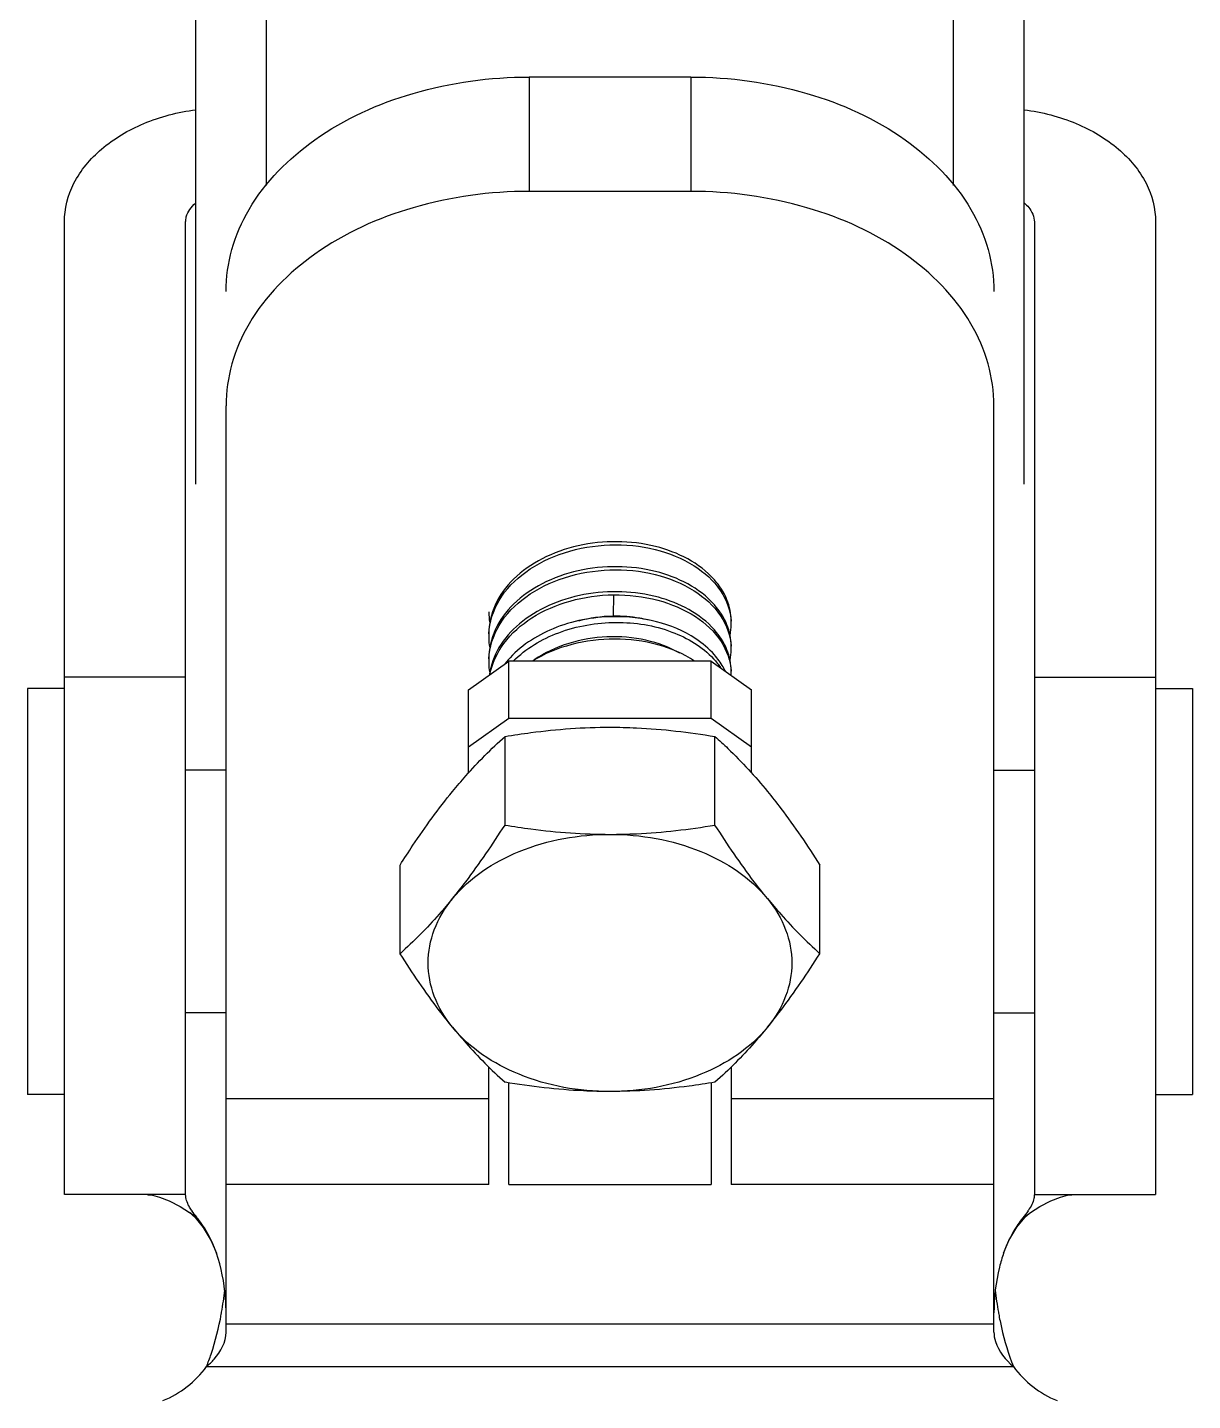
# Model space of a CAD drawing. Extents: x 27938 to 1507990, y 110129 to 923079.
# Drawn here: x 549297 to 549768, y 358411 to 358967 of the extents above; entities that cross this region are included whole.
import ezdxf

# ---------------------------------------------------------------- set-up
doc = ezdxf.new("R2010")
doc.units = 0
doc.header["$LTSCALE"] = 1000
doc.header["$MEASUREMENT"] = 0

msp = doc.modelspace()

# ---------------------------------------------------------------- linework, layer by layer
for p, q in [((549365.03, 358782.21), (549365.03, 361352.58)), ((549700.31, 358782.21), (549700.31, 361352.58)), ((549393.65, 358903.09), (549393.65, 361068.13)), ((549671.69, 358903.09), (549671.69, 361068.13)), ((549499.96, 358947.01), (549499.96, 358900.75)), ((549565.38, 358947.01), (549499.96, 358947.01)), ((549565.38, 358947.01), (549565.38, 358900.75)), ((549565.38, 358900.75), (549499.96, 358900.75)), ((549311.88, 358494.75), (549311.88, 358888.37)), ((549360.94, 358494.75), (549360.94, 358888.37)), ((549704.4, 358888.37), (549704.4, 358494.75)), ((549753.46, 358888.37), (549753.46, 358494.75)), ((549377.3, 358439.03), (549377.3, 358814.01)), ((549688.04, 358439.03), (549688.04, 358814.01)), ((549534.12, 358737.48), (549533.89, 358728.82)), ((549533.89, 358728.82), (549533.89, 358728.62)), ((549475.43, 358699.01), (549491.78, 358710.58)), ((549491.78, 358687.45), (549491.78, 358710.58)), ((549573.56, 358710.58), (549491.78, 358710.58)), ((549573.56, 358687.45), (549573.56, 358710.58)), ((549573.56, 358710.58), (549589.91, 358699.01)), ((549360.94, 358704.15), (549311.88, 358704.15)), ((549704.4, 358704.15), (549753.46, 358704.15)), ((549311.88, 358699.5), (549296.92, 358699.5)), ((549296.92, 358699.5), (549296.92, 358535.32)), ((549475.43, 358665.43), (549475.43, 358699.01)), ((549589.91, 358665.43), (549589.91, 358699.01)), ((549753.46, 358699.5), (549768.42, 358699.5)), ((549768.42, 358699.5), (549768.42, 358535.32)), ((549491.78, 358687.45), (549475.43, 358675.88)), ((549573.56, 358687.45), (549491.78, 358687.45)), ((549589.91, 358675.88), (549573.56, 358687.45)), ((549490.18, 358644.3), (549490.18, 358680.15)), ((549575.16, 358644.3), (549575.16, 358680.15)), ((549377.3, 358666.48), (549360.94, 358666.48)), ((549688.04, 358666.48), (549704.4, 358666.48)), ((549447.69, 358592.25), (549447.69, 358628.11)), ((549617.65, 358592.25), (549617.65, 358628.11)), ((549377.3, 358568.35), (549360.94, 358568.35)), ((549688.04, 358568.35), (549704.4, 358568.35)), ((549483.61, 358498.84), (549483.61, 358546.4)), ((549581.74, 358546.4), (549581.74, 358498.83)), ((549491.78, 358498.86), (549491.78, 358539.97)), ((549573.56, 358539.97), (549573.56, 358498.86)), ((549311.88, 358535.32), (549296.92, 358535.32)), ((549753.46, 358535.32), (549768.42, 358535.32)), ((549483.61, 358533.57), (549377.3, 358533.57)), ((549688.04, 358533.57), (549581.74, 358533.57)), ((549360.94, 358494.75), (549311.88, 358494.75)), ((549483.61, 358498.84), (549377.3, 358498.84)), ((549491.78, 358498.86), (549573.56, 358498.86)), ((549688.04, 358498.84), (549581.74, 358498.84)), ((549704.4, 358494.75), (549753.46, 358494.75)), ((549366.16, 358484.64), (549362.47, 358487.45)), ((549699.18, 358484.64), (549702.87, 358487.45)), ((549377.3, 358442.48), (549688.04, 358442.48)), ((549369.38, 358425.13), (549695.96, 358425.13))]:
    msp.add_line(p, q)
for points in [[(549345.33, 358494.75), (549345.76, 358494.72), (549347.5, 358494.48), (549350.42, 358493.74), (549354.29, 358492.29), (549358.77, 358489.95), (549362.47, 358487.45)], [(549702.87, 358487.45), (549706.57, 358489.95), (549711.05, 358492.29), (549714.92, 358493.74), (549717.84, 358494.48), (549719.58, 358494.72), (549720.01, 358494.75)], [(549362.48, 358487.44), (549364.77, 358485.43), (549368.09, 358481.5), (549371.29, 358476.1), (549373.37, 358471.08)], [(549691.97, 358471.08), (549694.07, 358476.13), (549697.28, 358481.54), (549700.61, 358485.47), (549702.86, 358487.44)]]:
    msp.add_lwpolyline(points)
for centre, radius, start, end in [((549510.71, 358730.6), 27.1, 180.0292, 189.5017), ((549534.94, 358670.7), 58.13, 90.8014, 91.0371), ((549534.95, 358659.45), 69.18, 90.6833, 90.8601), ((549559.13, 358725.54), 22.61, 348.6111, 359.9514), ((549559.46, 358725.52), 22.28, 0.0023, 3.2047), ((549510.42, 358720.46), 26.81, 177.3319, 179.9985), ((549510.71, 358720.48), 27.1, 180.0287, 189.4225), ((549510.42, 358710.34), 26.81, 177.3322, 179.9985), ((549559.13, 358715.42), 22.6, 348.6704, 359.952), ((549559.46, 358715.4), 22.28, 0.0022, 3.2052), ((549510.71, 358710.36), 27.1, 180.029, 189.4615), ((549519.3, 358686.98), 36.87, 139.3761, 142.4805), ((549559.46, 358705.28), 22.28, 0.0022, 3.2058), ((549559.51, 358705.28), 22.22, 358.8477, 359.9998), ((549387.71, 358504.7), 29.33, 213.7883, 214.1887), ((549677.63, 358504.7), 29.33, 325.8113, 326.2117), ((549253.92, 358468.49), 123.44, 350.0279, 354.2491), ((549811.43, 358468.49), 123.45, 185.7566, 189.9721), ((549252.54, 358468.69), 124.83, 349.7299, 350.0443), ((549812.8, 358468.69), 124.83, 189.9557, 190.2701), ((549336.41, 358449.31), 40.89, 292.0243, 323.7485), ((549728.93, 358449.31), 40.89, 216.2515, 247.9757)]:
    msp.add_arc(centre, radius, start, end)
for points, knots in [([(549377.3, 358860.27), (549377.3, 358865.97), (549378.95, 358877.62), (549388.86, 358900.31), (549413.34, 358924.8), (549453.5, 358942.85), (549484.16, 358947.01), (549499.96, 358947.01)], [0, 0, 0, 0, 0.103597, 0.210948, 0.445697, 0.712571, 1, 1, 1, 1]), ([(549565.38, 358947.01), (549581.18, 358947.01), (549611.84, 358942.85), (549652, 358924.8), (549676.48, 358900.31), (549686.39, 358877.62), (549688.04, 358865.97), (549688.04, 358860.27)], [0, 0, 0, 0, 0.287429, 0.554303, 0.789052, 0.896403, 1, 1, 1, 1]), ([(549311.88, 358888.37), (549311.88, 358893.74), (549314.86, 358905.16), (549326.78, 358919.17), (549344.17, 358929.3), (549357.81, 358932.83), (549365, 358933.8)], [0, 0, 0, 0, 0.213346, 0.447987, 0.712108, 1, 1, 1, 1]), ([(549700.34, 358933.8), (549707.53, 358932.83), (549721.17, 358929.3), (549738.56, 358919.17), (549750.48, 358905.16), (549753.46, 358893.74), (549753.46, 358888.37)], [0, 0, 0, 0, 0.287892, 0.552013, 0.786654, 1, 1, 1, 1]), ([(549499.96, 358900.75), (549484.16, 358900.75), (549453.5, 358896.59), (549413.34, 358878.54), (549388.86, 358854.05), (549378.95, 358831.36), (549377.3, 358819.71), (549377.3, 358814.01)], [0, 0, 0, 0, 0.287429, 0.554303, 0.789052, 0.896403, 1, 1, 1, 1]), ([(549688.04, 358814.01), (549688.04, 358819.71), (549686.39, 358831.36), (549676.48, 358854.05), (549652, 358878.54), (549611.84, 358896.59), (549581.18, 358900.75), (549565.38, 358900.75)], [0, 0, 0, 0, 0.103597, 0.210948, 0.445697, 0.712571, 1, 1, 1, 1]), ([(549360.94, 358888.37), (549360.94, 358889.06), (549361.31, 358891.98), (549363.22, 358894.54), (549364.95, 358895.95)], [0, 0, 0, 0, 0.236834, 1, 1, 1, 1]), ([(549700.39, 358895.95), (549701.01, 358895.44), (549703.12, 358893.44), (549704.4, 358890.48), (549704.4, 358888.37)], [0, 0, 0, 0, 0.274002, 1, 1, 1, 1]), ([(549574.91, 358743.57), (549568.88, 358750.41), (549555.03, 358757.25), (549535.51, 358759.57), (549519.77, 358757.93), (549505.31, 358752.85), (549493.49, 358744.69), (549485.54, 358734.04), (549483.61, 358725.7), (549483.61, 358721.72)], [0, 0, 0, 0, 0.241317, 0.379461, 0.520014, 0.655792, 0.781306, 0.894819, 1, 1, 1, 1]), ([(549483.63, 358721.71), (549483.85, 358726.42), (549487.12, 358736.33), (549498.51, 358747.84), (549514.33, 358755.46), (549532.51, 358758.5), (549550.69, 358756.74), (549566.51, 358750.43), (549578.02, 358740.27), (549581.46, 358731.09), (549581.7, 358726.77)], [0, 0, 0, 0, 0.109411, 0.23076, 0.366309, 0.510386, 0.653207, 0.784895, 0.899597, 1, 1, 1, 1]), ([(549574.92, 358733.45), (549568.89, 358740.28), (549555.04, 358747.13), (549535.52, 358749.45), (549519.78, 358747.81), (549505.32, 358742.73), (549493.49, 358734.57), (549485.54, 358723.93), (549483.61, 358715.58), (549483.61, 358711.6)], [0, 0, 0, 0, 0.241302, 0.379446, 0.520006, 0.655788, 0.781304, 0.89482, 1, 1, 1, 1]), ([(549483.63, 358711.59), (549483.85, 358716.3), (549487.12, 358726.21), (549498.51, 358737.72), (549514.33, 358745.34), (549532.51, 358748.38), (549550.69, 358746.62), (549566.51, 358740.31), (549578.02, 358730.15), (549581.46, 358720.97), (549581.7, 358716.65)], [0, 0, 0, 0, 0.109411, 0.23076, 0.366314, 0.510391, 0.653213, 0.784895, 0.899597, 1, 1, 1, 1]), ([(549581.74, 358726.78), (549581.74, 358729.75), (549580.46, 358735.94), (549577.02, 358741.19), (549574.91, 358743.57)], [0, 0, 0, 0, 0.48237, 1, 1, 1, 1]), ([(549574.92, 358723.32), (549569.14, 358729.88), (549556.02, 358736.6), (549537.35, 358739.25), (549522.14, 358738.13), (549507.92, 358733.78), (549495.92, 358726.51), (549487.27, 358716.82), (549484.37, 358708.96), (549483.85, 358705.11)], [0, 0, 0, 0, 0.238806, 0.375378, 0.515068, 0.651187, 0.778286, 0.893865, 1, 1, 1, 1]), ([(549484.09, 358705.24), (549484.94, 358709.75), (549489.26, 358718.87), (549501.06, 358729.15), (549516.59, 358735.8), (549528.19, 358737.41), (549534.12, 358737.48)], [0, 0, 0, 0, 0.215857, 0.456017, 0.721227, 1, 1, 1, 1]), ([(549534.12, 358737.48), (549540.13, 358737.55), (549551.76, 358736.2), (549567.08, 358729.8), (549578.17, 358719.74), (549581.46, 358710.76), (549581.7, 358706.53)], [0, 0, 0, 0, 0.291821, 0.560232, 0.794326, 1, 1, 1, 1]), ([(549533.91, 358728.62), (549525.66, 358728.5), (549509.88, 358725.55), (549496.16, 358716.63), (549491.32, 358710.98)], [0, 0, 0, 0, 0.525716, 1, 1, 1, 1]), ([(549574.93, 358713.19), (549572.74, 358715.68), (549561.26, 358725.29), (549545.6, 358728.76), (549534.12, 358728.62)], [0, 0, 0, 0, 0.224306, 1, 1, 1, 1]), ([(549548.1, 358727.29), (549546.98, 358727.56), (549542.39, 358728.51), (549537.67, 358728.87), (549534.13, 358728.82)], [0, 0, 0, 0, 0.245441, 1, 1, 1, 1]), ([(549581.74, 358716.66), (549581.74, 358719.63), (549580.46, 358725.82), (549577.02, 358731.06), (549574.92, 358733.45)], [0, 0, 0, 0, 0.482394, 1, 1, 1, 1]), ([(549493.52, 358710.65), (549498.62, 358715.77), (549512.09, 358723.7), (549534.9, 358727.58), (549557.19, 358724.12), (549570.04, 358716.51), (549574.56, 358711.6)], [0, 0, 0, 0, 0.245715, 0.512956, 0.773315, 1, 1, 1, 1]), ([(549581.74, 358706.55), (549581.74, 358709.51), (549580.46, 358715.7), (549577.02, 358720.94), (549574.92, 358723.32)], [0, 0, 0, 0, 0.482388, 1, 1, 1, 1]), ([(549566.93, 358710.67), (549562.38, 358713.64), (549551.75, 358718.11), (549529.01, 358721.02), (549510.95, 358716.68), (549501.19, 358710.58)], [0, 0, 0, 0, 0.237857, 0.495496, 1, 1, 1, 1]), ([(549560.97, 358713.82), (549556.73, 358716.29), (549546.96, 358719.85), (549526.48, 358721.57), (549510.49, 358716.99), (549502.02, 358711.15)], [0, 0, 0, 0, 0.239537, 0.497847, 1, 1, 1, 1]), ([(549579.37, 358706.57), (549579.09, 358707.15), (549577.85, 358709.51), (549576.26, 358711.68), (549574.93, 358713.19)], [0, 0, 0, 0, 0.243018, 1, 1, 1, 1]), ([(549490.18, 358680.15), (549493.67, 358680.73), (549507.74, 358682.84), (549521.98, 358683.91), (549532.67, 358683.91)], [0, 0, 0, 0, 0.248681, 1, 1, 1, 1]), ([(549532.67, 358683.91), (549536.25, 358683.91), (549550.48, 358683.57), (549564.65, 358681.89), (549575.16, 358680.15)], [0, 0, 0, 0, 0.251248, 1, 1, 1, 1]), ([(549468.93, 358657.89), (549470.68, 358660.03), (549477.32, 358667.86), (549484.59, 358675.15), (549490.18, 358680.15)], [0, 0, 0, 0, 0.268858, 1, 1, 1, 1]), ([(549575.16, 358680.15), (549576.94, 358678.56), (549584.47, 358671.59), (549591.43, 358663.99), (549596.41, 358657.89)], [0, 0, 0, 0, 0.2325, 1, 1, 1, 1]), ([(549447.69, 358628.11), (549449.41, 358630.79), (549456.1, 358640.99), (549463.23, 358650.91), (549468.93, 358657.89)], [0, 0, 0, 0, 0.261287, 1, 1, 1, 1]), ([(549596.41, 358657.89), (549598.24, 358655.65), (549605.76, 358646.05), (549612.62, 358635.94), (549617.65, 358628.11)], [0, 0, 0, 0, 0.237123, 1, 1, 1, 1]), ([(549468.93, 358614.52), (549470.76, 358616.76), (549478.29, 358626.36), (549485.14, 358636.47), (549490.18, 358644.3)], [0, 0, 0, 0, 0.237123, 1, 1, 1, 1]), ([(549468.93, 358614.52), (549475.89, 358623.04), (549496.5, 358636.47), (549520.19, 358640.54), (549532.67, 358640.54)], [0, 0, 0, 0, 0.468341, 1, 1, 1, 1]), ([(549490.18, 358644.3), (549493.67, 358643.72), (549507.74, 358641.61), (549521.98, 358640.54), (549532.67, 358640.54)], [0, 0, 0, 0, 0.248681, 1, 1, 1, 1]), ([(549532.67, 358640.54), (549536.25, 358640.54), (549550.48, 358640.88), (549564.65, 358642.56), (549575.16, 358644.3)], [0, 0, 0, 0, 0.251248, 1, 1, 1, 1]), ([(549532.67, 358640.54), (549545.15, 358640.54), (549568.84, 358636.47), (549589.45, 358623.04), (549596.41, 358614.52)], [0, 0, 0, 0, 0.531659, 1, 1, 1, 1]), ([(549596.41, 358614.52), (549594.58, 358616.76), (549587.05, 358626.36), (549580.2, 358636.47), (549575.16, 358644.3)], [0, 0, 0, 0, 0.237123, 1, 1, 1, 1]), ([(549468.93, 358614.52), (549467.19, 358612.38), (549460.55, 358604.55), (549453.28, 358597.26), (549447.69, 358592.25)], [0, 0, 0, 0, 0.268858, 1, 1, 1, 1]), ([(549468.93, 358562.48), (549465.87, 358566.23), (549460.89, 358574.46), (549458.19, 358588.5), (549460.89, 358602.54), (549465.87, 358610.76), (549468.93, 358614.52)], [0, 0, 0, 0, 0.257487, 0.5, 0.742513, 1, 1, 1, 1]), ([(549596.41, 358614.52), (549598.15, 358612.38), (549604.79, 358604.55), (549612.06, 358597.26), (549617.65, 358592.25)], [0, 0, 0, 0, 0.268858, 1, 1, 1, 1]), ([(549596.41, 358614.52), (549599.47, 358610.76), (549604.45, 358602.54), (549607.15, 358588.5), (549604.45, 358574.46), (549599.47, 358566.23), (549596.41, 358562.48)], [0, 0, 0, 0, 0.257487, 0.5, 0.742513, 1, 1, 1, 1]), ([(549468.93, 358562.48), (549467.1, 358564.72), (549459.58, 358574.32), (549452.72, 358584.43), (549447.69, 358592.25)], [0, 0, 0, 0, 0.237123, 1, 1, 1, 1]), ([(549596.41, 358562.48), (549598.24, 358564.72), (549605.76, 358574.32), (549612.62, 358584.43), (549617.65, 358592.25)], [0, 0, 0, 0, 0.237123, 1, 1, 1, 1]), ([(549468.93, 358562.48), (549470.68, 358560.34), (549477.32, 358552.51), (549484.59, 358545.22), (549490.18, 358540.21)], [0, 0, 0, 0, 0.268858, 1, 1, 1, 1]), ([(549532.67, 358536.46), (549520.19, 358536.46), (549496.5, 358540.52), (549475.89, 358553.96), (549468.93, 358562.48)], [0, 0, 0, 0, 0.531659, 1, 1, 1, 1]), ([(549596.41, 358562.48), (549589.45, 358553.96), (549568.84, 358540.52), (549545.15, 358536.46), (549532.67, 358536.46)], [0, 0, 0, 0, 0.468341, 1, 1, 1, 1]), ([(549596.41, 358562.48), (549594.66, 358560.34), (549588.02, 358552.51), (549580.75, 358545.22), (549575.16, 358540.21)], [0, 0, 0, 0, 0.268858, 1, 1, 1, 1]), ([(549532.67, 358536.46), (549529.1, 358536.46), (549514.87, 358536.8), (549500.69, 358538.48), (549490.18, 358540.21)], [0, 0, 0, 0, 0.251248, 1, 1, 1, 1]), ([(549575.16, 358540.21), (549571.67, 358539.64), (549557.6, 358537.53), (549543.36, 358536.46), (549532.67, 358536.46)], [0, 0, 0, 0, 0.248681, 1, 1, 1, 1]), ([(549363.34, 358488.39), (549362.97, 358488.94), (549361.76, 358490.86), (549360.94, 358493.13), (549360.94, 358494.75)], [0, 0, 0, 0, 0.289589, 1, 1, 1, 1]), ([(549704.4, 358494.75), (549704.4, 358494.24), (549704.15, 358491.95), (549702.99, 358489.86), (549702, 358488.39)], [0, 0, 0, 0, 0.222245, 1, 1, 1, 1]), ([(549366.16, 358484.64), (549365.91, 358484.95), (549364.97, 358486.12), (549364.06, 358487.31), (549363.45, 358488.22)], [0, 0, 0, 0, 0.26918, 1, 1, 1, 1]), ([(549373.37, 358471.08), (549372.89, 358472.47), (549371.02, 358477.24), (549368.47, 358481.8), (549366.16, 358484.64)], [0, 0, 0, 0, 0.285604, 1, 1, 1, 1]), ([(549699.18, 358484.64), (549698.5, 358483.8), (549695.49, 358479.64), (549693.31, 358474.91), (549691.97, 358471.08)], [0, 0, 0, 0, 0.210146, 1, 1, 1, 1]), ([(549701.89, 358488.22), (549701.7, 358487.93), (549700.83, 358486.71), (549699.91, 358485.53), (549699.18, 358484.64)], [0, 0, 0, 0, 0.231104, 1, 1, 1, 1]), ([(549377.3, 358446.85), (549377.3, 358448.96), (549376.97, 358457.16), (549375.38, 358465.33), (549373.37, 358471.08)], [0, 0, 0, 0, 0.257456, 1, 1, 1, 1]), ([(549691.97, 358471.08), (549691.32, 358469.23), (549688.99, 358461.35), (549688.04, 358453.09), (549688.04, 358446.85)], [0, 0, 0, 0, 0.239548, 1, 1, 1, 1]), ([(549369.38, 358425.13), (549370.05, 358426.8), (549372.58, 358433.73), (549374.38, 358440.93), (549375.38, 358446.44)], [0, 0, 0, 0, 0.242689, 1, 1, 1, 1]), ([(549689.97, 358446.44), (549690.3, 358444.58), (549691.78, 358437.35), (549693.92, 358430.24), (549695.96, 358425.13)], [0, 0, 0, 0, 0.255037, 1, 1, 1, 1]), ([(549369.38, 358425.13), (549370.49, 358426.05), (549374.36, 358429.76), (549377.3, 358435.06), (549377.3, 358439.03)], [0, 0, 0, 0, 0.266, 1, 1, 1, 1]), ([(549688.04, 358439.03), (549688.04, 358437.78), (549689.04, 358432.35), (549692.75, 358427.81), (549695.96, 358425.13)], [0, 0, 0, 0, 0.231026, 1, 1, 1, 1])]:
    msp.add_open_spline(points, degree=3, knots=knots)
for points in [[(549533.89, 358728.82), (549529.2, 358728.73), (549524.47, 358728.08), (549519.94, 358726.86)], [(549574.56, 358711.6), (549575.59, 358710.49), (549576.55, 358709.29), (549577.4, 358708.03)]]:
    msp.add_open_spline(points, degree=3)

doc.saveas('drawing.dxf')
